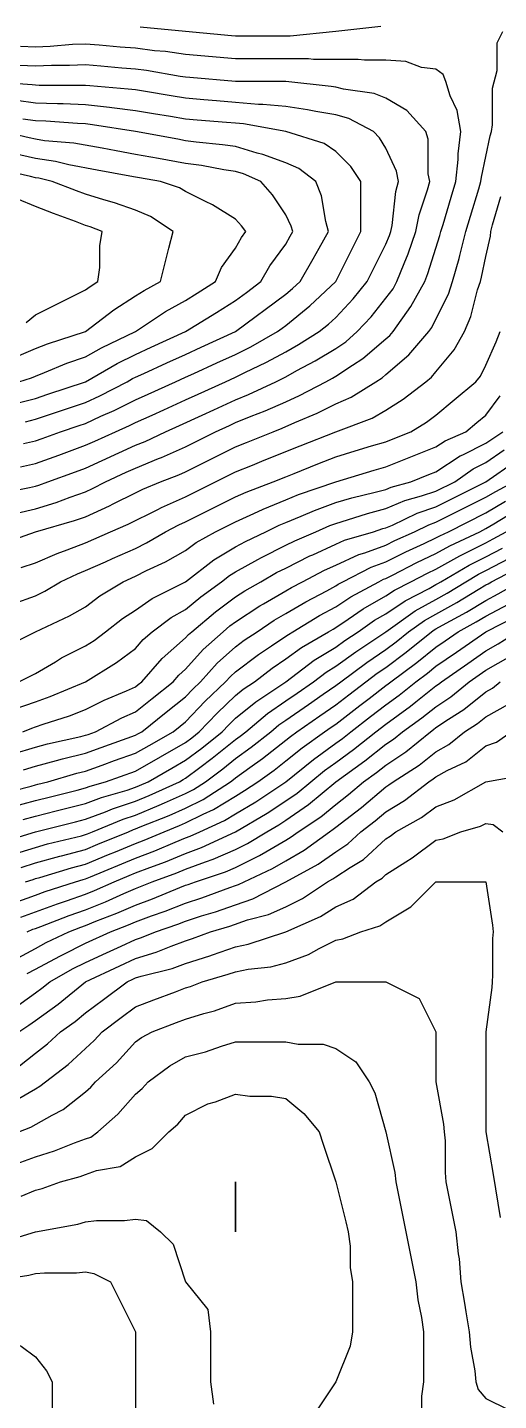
# Model space of a CAD drawing. Header units: inches. Extents: x 794995 to 811195, y 2485918 to 2508058.
# Drawn here: x 807440 to 807723, y 2499137 to 2499961 of the extents above; entities that cross this region are included whole.
import ezdxf

# ---------------------------------------------------------------- set-up
doc = ezdxf.new("R2010")
doc.units = ezdxf.units.IN
doc.header["$MEASUREMENT"] = 0
doc.layers.add('contour', color=7, linetype='Continuous')

msp = doc.modelspace()

# ---------------------------------------------------------------- linework, layer by layer
at = {"layer": 'contour'}
for points in [[(807422.98, 2499650.54), (807445.16, 2499658.36), (807468.49, 2499665.03), (807475.16, 2499667.36), (807489.64, 2499673.88), (807491.83, 2499675.03), (807505.16, 2499681.69), (807509.6, 2499683.92), (807520.16, 2499688.36), (807531.02, 2499692.5), (807535.16, 2499694.36), (807547.16, 2499700.36), (807551.16, 2499702.36), (807565.16, 2499709.36), (807571.59, 2499711.93), (807587.66, 2499718.36), (807593.09, 2499720.43), (807600.61, 2499723.82), (807614.05, 2499729.47), (807625.16, 2499735.03), (807634.39, 2499739.13), (807649.16, 2499748.36), (807652.85, 2499750.67), (807655.16, 2499752.65), (807669.01, 2499764.51), (807680.87, 2499778.36), (807682.66, 2499780.86), (807685.16, 2499785.86), (807692.66, 2499800.86), (807695.16, 2499808.36), (807699.01, 2499822.21), (807699.56, 2499823.96), (807703.16, 2499838.36), (807705.93, 2499847.59), (807710.87, 2499864.08), (807712.16, 2499868.36), (807712.43, 2499871.09), (807715.16, 2499883.36), (807717.66, 2499895.86), (807718.49, 2499898.36), (807719.16, 2499902.36), (807719.16, 2499924.36), (807721.83, 2499935.03), (807721.83, 2499951.69), (807725.16, 2499958.36)], [(807652.16, 2499961.36), (807625.16, 2499958.36), (807597.89, 2499955.63), (807595.16, 2499955.63), (807565.16, 2499955.63), (807562.66, 2499955.86), (807535.16, 2499958.36), (807507.89, 2499961.09)], [(807434.05, 2499669.47), (807445.16, 2499672), (807457.57, 2499675.95), (807465.93, 2499679.13), (807475.16, 2499682.36), (807479.3, 2499684.22), (807487.16, 2499688.36), (807499.53, 2499693.99), (807505.16, 2499696.54), (807519.01, 2499702.21), (807520.68, 2499702.84), (807535.16, 2499709.36), (807541.16, 2499712.36), (807553.16, 2499718.36), (807561.41, 2499722.11), (807565.16, 2499723.82), (807574.39, 2499727.59), (807582.74, 2499730.77), (807595.16, 2499736.36), (807603.44, 2499740.09), (807619.16, 2499748.36), (807623.09, 2499750.43), (807625.16, 2499751.69), (807635.16, 2499758.36), (807641.31, 2499762.21), (807655.16, 2499774.08), (807657.47, 2499776.05), (807659.45, 2499778.36), (807670.16, 2499793.36), (807678.49, 2499808.36), (807680.36, 2499813.16), (807685.16, 2499828.36), (807687.56, 2499835.96), (807688.16, 2499838.36), (807689.45, 2499842.65), (807694.39, 2499859.13), (807697.16, 2499868.36), (807698.49, 2499881.7), (807698.49, 2499885.03), (807700.16, 2499898.36), (807697.79, 2499910.99), (807693.73, 2499919.79), (807691.16, 2499928.36), (807689.45, 2499932.65), (807685.16, 2499935.86), (807676.59, 2499936.93), (807667.16, 2499940.36), (807655.16, 2499941.22), (807642.3, 2499941.22), (807638.49, 2499941.7), (807611.83, 2499941.7), (807608.79, 2499942), (807565.16, 2499942), (807535.16, 2499944.72), (807523.16, 2499946.36), (807516.59, 2499946.93), (807505.16, 2499948.36), (807495.93, 2499949.13), (807483.34, 2499950.18), (807475.16, 2499950.86), (807467.33, 2499950.54), (807454.05, 2499949.47), (807445.16, 2499949.13), (807436.27, 2499949.47)], [(807422.36, 2499681.16), (807441.63, 2499684.83), (807445.16, 2499685.63), (807447.23, 2499686.29), (807452.66, 2499688.36), (807469.16, 2499694.36), (807475.16, 2499696.54), (807505.16, 2499710.18), (807510.97, 2499712.56), (807523.16, 2499718.36), (807531.41, 2499722.11), (807545.16, 2499728.36), (807552.03, 2499731.49), (807565.16, 2499737.45), (807572.9, 2499740.62), (807589.16, 2499748.36), (807593.22, 2499750.3), (807595.16, 2499751.36), (807601.83, 2499755.03), (807612.74, 2499760.77), (807625.16, 2499768.36), (807631.16, 2499772.36), (807638.02, 2499778.36), (807646.27, 2499787.25), (807655.16, 2499798.36), (807659.45, 2499804.08), (807661.83, 2499808.36), (807666.07, 2499819.27), (807668.49, 2499825.03), (807673.16, 2499838.36), (807675.16, 2499848.36), (807680.16, 2499863.36), (807681.41, 2499868.36), (807680.54, 2499872.98), (807680.54, 2499893.75), (807679.16, 2499898.36), (807667.79, 2499910.99), (807655.16, 2499918.36), (807648.1, 2499921.3), (807629.77, 2499923.75), (807625.16, 2499925.03), (807622.3, 2499925.5), (807595.16, 2499928.36), (807565.16, 2499928.36), (807537.66, 2499930.86), (807535.16, 2499931.09), (807532, 2499931.52), (807511.83, 2499935.03), (807505.16, 2499935.86), (807496.98, 2499936.54), (807484.39, 2499937.59), (807475.16, 2499938.36), (807465.56, 2499937.96), (807454.76, 2499937.96), (807445.16, 2499937.59), (807435.56, 2499937.96)], [(807436.27, 2499697.25), (807445.16, 2499699.27), (807459.16, 2499704.36), (807462.3, 2499705.5), (807475.16, 2499710.18), (807480.78, 2499712.74), (807493.16, 2499718.36), (807501.52, 2499722), (807505.16, 2499723.82), (807515.16, 2499728.36), (807522.03, 2499731.49), (807535.16, 2499737.45), (807542.66, 2499740.86), (807559.16, 2499748.36), (807565.16, 2499751.09), (807570.61, 2499753.82), (807583.55, 2499759.97), (807595.16, 2499766.36), (807602.9, 2499770.62), (807615.16, 2499778.36), (807620.71, 2499782.81), (807625.16, 2499786.93), (807635.5, 2499798.02), (807643.91, 2499808.36), (807655.16, 2499830.86), (807657.38, 2499836.14), (807658.16, 2499838.36), (807658.91, 2499842.11), (807661.16, 2499862.36), (807662.66, 2499868.36), (807661.47, 2499874.68), (807655.16, 2499888.36), (807651.41, 2499894.61), (807647.66, 2499898.36), (807632.98, 2499906.19), (807625.16, 2499908.36), (807613.16, 2499910.36), (807608.2, 2499911.4), (807595.16, 2499913.36), (807581.52, 2499914.72), (807578.79, 2499914.72), (807565.16, 2499915.86), (807553.62, 2499916.82), (807546.07, 2499917.45), (807535.16, 2499918.36), (807526.59, 2499919.79), (807511.16, 2499922.36), (807505.16, 2499923.36), (807500.71, 2499923.92), (807477.77, 2499925.75), (807475.16, 2499926.05), (807472.94, 2499926.14), (807447.38, 2499926.14), (807445.16, 2499926.22), (807443.28, 2499926.49), (807415.16, 2499928.36)], [(807438.1, 2499711.3), (807445.16, 2499712.91), (807449.16, 2499714.36), (807460.16, 2499718.36), (807471.41, 2499722.11), (807475.16, 2499723.36), (807484.39, 2499727.59), (807492.43, 2499731.09), (807505.16, 2499737.45), (807512.66, 2499740.86), (807529.16, 2499748.36), (807535.16, 2499751.09), (807540.16, 2499753.36), (807553.91, 2499759.61), (807565.16, 2499764.72), (807574.25, 2499769.27), (807590.16, 2499778.36), (807593.02, 2499780.5), (807595.16, 2499782.11), (807609.64, 2499793.88), (807625.16, 2499808.36), (807635.16, 2499828.36), (807640.16, 2499838.36), (807640.16, 2499868.36), (807634.16, 2499877.36), (807625.16, 2499886.36), (807618.1, 2499891.3), (807595.16, 2499898.36), (807569.77, 2499902.98), (807565.16, 2499903.36), (807559.7, 2499903.82), (807542.08, 2499905.28), (807535.16, 2499905.86), (807526.16, 2499907.36), (807515.87, 2499909.08), (807505.16, 2499910.86), (807490.87, 2499912.65), (807489.64, 2499912.84), (807475.16, 2499914.51), (807461.83, 2499915.03), (807458.49, 2499915.03), (807445.16, 2499915.5), (807433.91, 2499917.11)], [(807439.16, 2499724.36), (807445.16, 2499725.86), (807462.03, 2499731.49), (807475.16, 2499735.86), (807483.73, 2499739.79), (807500.16, 2499748.36), (807503.34, 2499750.18), (807505.16, 2499751.09), (807510.16, 2499753.36), (807523.91, 2499759.61), (807535.16, 2499764.72), (807544.53, 2499768.99), (807565.16, 2499778.36), (807595.16, 2499800.86), (807599.3, 2499804.22), (807603.73, 2499808.36), (807611.52, 2499822), (807615.16, 2499828.36), (807620.87, 2499838.36), (807619.16, 2499844.36), (807616.59, 2499859.79), (807613.16, 2499868.36), (807602.98, 2499876.19), (807595.16, 2499879.61), (807581.52, 2499884.72), (807578.02, 2499885.5), (807565.16, 2499889.36), (807557.33, 2499890.54), (807541.47, 2499892.05), (807535.16, 2499892.91), (807530.54, 2499893.75), (807505.16, 2499898.36), (807479.3, 2499902.5), (807475.16, 2499902.98), (807470.36, 2499903.16), (807451.37, 2499904.57), (807445.16, 2499904.79), (807437.66, 2499905.86)], [(807415.16, 2499730.86), (807445.16, 2499738.36), (807452.66, 2499740.86), (807475.16, 2499748.36), (807494.25, 2499759.27), (807505.16, 2499764.72), (807514.53, 2499768.99), (807535.16, 2499778.36), (807553.62, 2499789.9), (807565.16, 2499797.11), (807571.59, 2499801.93), (807580.16, 2499808.36), (807585.69, 2499817.84), (807595.16, 2499830.86), (807597.89, 2499835.63), (807599.45, 2499838.36), (807598.49, 2499841.69), (807595.16, 2499848.36), (807587.16, 2499860.36), (807580.16, 2499868.36), (807569.77, 2499872.98), (807565.16, 2499874.36), (807558.1, 2499875.42), (807544.76, 2499877.96), (807535.16, 2499879.27), (807519.01, 2499882.21), (807505.16, 2499884.72), (807493.62, 2499886.82), (807485.16, 2499888.36), (807468.24, 2499891.44), (807450.61, 2499892.91), (807445.16, 2499893.75), (807441.41, 2499894.61), (807425.16, 2499898.36)], [(807435.16, 2499748.36), (807442.85, 2499750.67), (807445.16, 2499751.69), (807450.61, 2499753.82), (807464.05, 2499759.47), (807475.16, 2499763.36), (807484.84, 2499768.68), (807505.16, 2499778.36), (807523.16, 2499790.36), (807535.16, 2499797.11), (807542.08, 2499801.44), (807553.16, 2499808.36), (807556.59, 2499816.93), (807565.16, 2499828.36), (807568.69, 2499834.83), (807571.16, 2499838.36), (807568.69, 2499841.89), (807565.16, 2499845.86), (807551.31, 2499854.51), (807547.16, 2499856.36), (807535.16, 2499862.36), (807531.41, 2499864.61), (807520.16, 2499868.36), (807507.47, 2499870.67), (807505.16, 2499871.09), (807501.83, 2499871.69), (807482.08, 2499875.28), (807465.16, 2499878.36), (807457.16, 2499880.36), (807445.16, 2499882.21), (807432.03, 2499885.24)], [(807431.31, 2499762.21), (807445.16, 2499768.36), (807452.36, 2499771.16), (807475.16, 2499778.36), (807492.12, 2499791.4), (807505.16, 2499799.79), (807510.38, 2499803.14), (807520.16, 2499808.36), (807523.16, 2499820.36), (807525.16, 2499828.36), (807527.66, 2499838.36), (807514.16, 2499847.36), (807505.16, 2499851.22), (807492.53, 2499855.73), (807486.07, 2499857.45), (807475.16, 2499860.86), (807469.7, 2499862.91), (807455.16, 2499868.36), (807447.16, 2499870.36), (807445.16, 2499870.67), (807442.16, 2499871.36), (807422.66, 2499875.86)], [(807436.59, 2499636.93), (807445.16, 2499639.61), (807458.2, 2499645.32), (807464.25, 2499647.45), (807475.16, 2499651.69), (807490.16, 2499658.36), (807500.71, 2499662.81), (807518.49, 2499671.7), (807520.68, 2499672.84), (807535.16, 2499679.36), (807541.16, 2499682.36), (807553.16, 2499688.36), (807565.16, 2499694.36), (807575.16, 2499698.36), (807582.3, 2499701.22), (807603.73, 2499709.79), (807625.16, 2499718.36), (807646.98, 2499726.54), (807655.16, 2499731.22), (807665.59, 2499737.93), (807679.16, 2499748.36), (807682.43, 2499751.09), (807685.16, 2499754.36), (807696.07, 2499767.45), (807702.3, 2499778.36), (807706.16, 2499787.36), (807710.16, 2499803.36), (807711.83, 2499808.36), (807712.55, 2499810.97), (807715.16, 2499823.36), (807717.89, 2499835.63), (807718.16, 2499838.36), (807719.16, 2499842.36), (807724.05, 2499859.47)], [(807439.7, 2499783.82), (807445.16, 2499788.36), (807458.49, 2499795.03), (807465.16, 2499798.36), (807475.16, 2499803.36), (807478.02, 2499805.5), (807482.66, 2499808.36), (807483.73, 2499816.93), (807483.73, 2499829.79), (807485.16, 2499838.36), (807478.02, 2499841.22), (807475.16, 2499842.11), (807469.16, 2499844.36), (807456.07, 2499849.27), (807445.16, 2499853.36), (807434.72, 2499857.93)], [(807431.83, 2499615.03), (807445.16, 2499619.79), (807450.87, 2499622.65), (807460.16, 2499628.36), (807470.36, 2499633.16), (807475.16, 2499635.03), (807487.16, 2499640.36), (807491.31, 2499642.21), (807505.16, 2499648.36), (807511.83, 2499651.69), (807523.16, 2499658.36), (807531.02, 2499662.5), (807535.16, 2499664.36), (807547.16, 2499670.36), (807551.16, 2499672.36), (807565.16, 2499679.36), (807571.37, 2499682.15), (807587.66, 2499688.36), (807595.16, 2499691.36), (807600.16, 2499693.36), (807614.45, 2499699.08), (807625.16, 2499703.36), (807636.7, 2499706.82), (807646.59, 2499709.79), (807655.16, 2499712.36), (807659.45, 2499714.08), (807670.16, 2499718.36), (807679.44, 2499724.08), (807685.16, 2499728.36), (807696.07, 2499737.45), (807709.16, 2499748.36), (807711.83, 2499751.69), (807715.16, 2499758.36), (807721.16, 2499772.36), (807723.73, 2499778.36)], [(807415.16, 2499583.36), (807445.16, 2499598.36), (807465.69, 2499607.84), (807475.16, 2499613.36), (807483.73, 2499619.79), (807497.66, 2499628.36), (807505.16, 2499631.69), (807511.83, 2499635.03), (807523.16, 2499640.36), (807535.16, 2499647.11), (807541.59, 2499651.93), (807553.16, 2499658.36), (807565.16, 2499664.36), (807576.07, 2499669.27), (807581.61, 2499671.91), (807595.16, 2499677.45), (807602.9, 2499680.62), (807625.16, 2499688.36), (807648.24, 2499695.28), (807655.16, 2499697.36), (807685.16, 2499709.36), (807690.61, 2499712.91), (807703.16, 2499718.36), (807709.7, 2499723.82), (807715.16, 2499728.36), (807723.73, 2499739.79)], [(807435.16, 2499568.36), (807445.16, 2499573.36), (807457.16, 2499580.36), (807460.87, 2499582.65), (807475.16, 2499589.79), (807480.38, 2499593.14), (807487.16, 2499598.36), (807497.33, 2499606.19), (807505.16, 2499611.22), (807515.16, 2499618.36), (807535.16, 2499628.36), (807552.03, 2499641.49), (807565.16, 2499649.36), (807570.97, 2499652.56), (807583.16, 2499658.36), (807591.29, 2499662.23), (807595.16, 2499663.82), (807604.39, 2499667.59), (807612.43, 2499671.09), (807625.16, 2499675.86), (807634.84, 2499678.68), (807648.84, 2499682.05), (807655.16, 2499683.75), (807658.4, 2499685.12), (807670.16, 2499688.36), (807680.87, 2499692.65), (807685.16, 2499694.36), (807699.7, 2499703.82), (807701.31, 2499704.51), (807715.16, 2499711.44), (807719.25, 2499714.27), (807725.16, 2499718.36)], [(807431.83, 2499551.7), (807445.16, 2499556.36), (807454.05, 2499559.47), (807475.16, 2499568.36), (807493.73, 2499579.79), (807505.16, 2499588.36), (807509.77, 2499593.75), (807515.16, 2499598.36), (807526.59, 2499606.93), (807535.16, 2499611.7), (807544.25, 2499619.27), (807556.59, 2499628.36), (807561.41, 2499632.11), (807565.16, 2499634.36), (807578.49, 2499641.7), (807580.61, 2499642.91), (807595.16, 2499650.18), (807600.61, 2499652.91), (807613.16, 2499658.36), (807621.52, 2499662), (807625.16, 2499663.36), (807632.22, 2499665.42), (807644.25, 2499669.27), (807655.16, 2499672.21), (807666.51, 2499677.01), (807676.59, 2499679.79), (807685.16, 2499682.74), (807696.41, 2499688.36), (807707.47, 2499696.05), (807715.16, 2499699.9), (807726.07, 2499707.45)], [(807437.66, 2499538.36), (807442.94, 2499540.58), (807445.16, 2499541.36), (807449.77, 2499542.98), (807465.56, 2499547.96), (807475.16, 2499551.7), (807486.27, 2499557.25), (807499.7, 2499562.91), (807505.16, 2499565.36), (807506.83, 2499566.7), (807508.91, 2499568.36), (807521.16, 2499582.36), (807535.16, 2499594.61), (807536.92, 2499596.6), (807538.91, 2499598.36), (807553.16, 2499610.36), (807565.16, 2499619.36), (807570.61, 2499622.91), (807580.16, 2499628.36), (807589.7, 2499633.82), (807595.16, 2499636.54), (807609.7, 2499643.82), (807611.31, 2499644.51), (807625.16, 2499650.86), (807630.3, 2499653.22), (807647.66, 2499658.36), (807653.34, 2499660.18), (807655.16, 2499660.67), (807659.16, 2499662.36), (807674, 2499669.52), (807685.16, 2499673.36), (807715.16, 2499688.36), (807732.89, 2499700.63)], [(807431.83, 2499525.03), (807445.16, 2499529.13), (807452.43, 2499531.09), (807472.3, 2499535.5), (807475.16, 2499536.22), (807476.74, 2499536.78), (807481.16, 2499538.36), (807496.88, 2499546.64), (807505.16, 2499550.36), (807515.16, 2499558.36), (807527.66, 2499568.36), (807531.16, 2499572.36), (807535.16, 2499575.86), (807545.75, 2499587.77), (807557.66, 2499598.36), (807561.73, 2499601.79), (807565.16, 2499604.36), (807579.7, 2499613.82), (807581.83, 2499615.03), (807595.16, 2499622.91), (807598.59, 2499624.93), (807605.16, 2499628.36), (807618.3, 2499635.22), (807625.16, 2499638.36), (807638.87, 2499644.65), (807642.53, 2499645.73), (807655.16, 2499650.36), (807660.49, 2499653.03), (807672.3, 2499658.36), (807680.97, 2499662.55), (807685.16, 2499663.99), (807715.16, 2499678.99), (807721.04, 2499682.48), (807731.83, 2499688.36)], [(807422.85, 2499500.67), (807442.55, 2499505.75), (807445.16, 2499506.49), (807446.66, 2499506.86), (807452.66, 2499508.36), (807470.02, 2499513.5), (807475.16, 2499514.79), (807485.16, 2499518.36), (807492.53, 2499520.99), (807505.16, 2499525.5), (807513.34, 2499530.18), (807527.66, 2499538.36), (807531.83, 2499541.69), (807535.16, 2499544.36), (807546.87, 2499556.65), (807559.16, 2499568.36), (807562, 2499571.52), (807565.16, 2499574.36), (807578.87, 2499584.65), (807586.59, 2499589.79), (807595.16, 2499595.63), (807596.74, 2499596.78), (807599.45, 2499598.36), (807615.43, 2499608.09), (807625.16, 2499613.36), (807634.16, 2499619.36), (807650.87, 2499628.36), (807653.7, 2499629.82), (807655.16, 2499630.36), (807659.16, 2499632.36), (807673.67, 2499639.85), (807685.16, 2499645.24), (807693.56, 2499649.96), (807711.41, 2499658.36), (807715.16, 2499660.24), (807719.77, 2499662.98), (807732.71, 2499670.81)], [(807438.1, 2499515.42), (807445.16, 2499517.59), (807457.79, 2499520.99), (807461.44, 2499522.08), (807475.16, 2499525.5), (807484.63, 2499528.89), (807505.16, 2499536.22), (807506.52, 2499537), (807508.91, 2499538.36), (807523.49, 2499550.03), (807535.16, 2499559.36), (807539.55, 2499563.97), (807544.16, 2499568.36), (807554.11, 2499579.41), (807565.16, 2499589.36), (807570.3, 2499593.22), (807578.02, 2499598.36), (807588.3, 2499605.22), (807595.16, 2499609.27), (807607.16, 2499616.36), (807619.7, 2499622.91), (807625.16, 2499625.86), (807626.66, 2499626.86), (807629.45, 2499628.36), (807646.38, 2499637.14), (807655.16, 2499640.36), (807667.16, 2499646.36), (807678.1, 2499651.3), (807685.16, 2499654.61), (807687.56, 2499655.96), (807692.66, 2499658.36), (807715.16, 2499669.61), (807726.92, 2499676.6)], [(807430.53, 2499493), (807445.16, 2499497.11), (807454.16, 2499499.36), (807470.16, 2499503.36), (807475.16, 2499504.61), (807477.89, 2499505.63), (807487.16, 2499508.36), (807505.16, 2499514.79), (807535.16, 2499531.93), (807538.83, 2499534.69), (807543.34, 2499538.36), (807554, 2499549.52), (807565.16, 2499560.18), (807569.66, 2499563.86), (807576.41, 2499568.36), (807587.05, 2499576.47), (807595.16, 2499582), (807604.63, 2499588.89), (807620.87, 2499598.36), (807623.54, 2499599.98), (807625.16, 2499600.86), (807632.66, 2499605.86), (807641.52, 2499612), (807655.16, 2499619.79), (807660.27, 2499623.25), (807670.16, 2499628.36), (807680.05, 2499633.47), (807685.16, 2499635.86), (807699.56, 2499643.96), (807701.83, 2499645.03), (807715.16, 2499651.69), (807719.52, 2499654), (807727.16, 2499658.36)], [(807437.84, 2499485.68), (807445.16, 2499487.74), (807457.66, 2499490.86), (807461.66, 2499491.86), (807475.16, 2499495.24), (807484.7, 2499498.82), (807500.16, 2499503.36), (807505.16, 2499505.03), (807507.51, 2499506.01), (807512.66, 2499508.36), (807526.98, 2499516.54), (807535.16, 2499521.22), (807544.96, 2499528.57), (807556.98, 2499538.36), (807560.97, 2499542.55), (807565.16, 2499546.54), (807577.16, 2499556.36), (807595.16, 2499568.36), (807612.3, 2499581.22), (807625.16, 2499589.13), (807630.49, 2499593.03), (807638.49, 2499598.36), (807648.34, 2499605.18), (807655.16, 2499609.08), (807666.65, 2499616.87), (807681.16, 2499624.36), (807685.16, 2499626.6), (807686.29, 2499627.23), (807688.16, 2499628.36), (807705.16, 2499638.36), (807715.16, 2499643.36), (807724.98, 2499648.54)], [(807422.3, 2499471.22), (807445.16, 2499478.36), (807469.16, 2499484.36), (807475.16, 2499485.86), (807487.16, 2499490.36), (807491.41, 2499492.11), (807505.16, 2499496.69), (807513.39, 2499500.13), (807531.41, 2499508.36), (807533.79, 2499509.72), (807535.16, 2499510.5), (807543.73, 2499516.93), (807551.12, 2499522.4), (807565.16, 2499533.75), (807567.82, 2499535.69), (807571.16, 2499538.36), (807584.25, 2499549.27), (807595.16, 2499556.82), (807601.98, 2499561.54), (807611.83, 2499568.36), (807619.44, 2499574.08), (807625.16, 2499577.59), (807637.16, 2499586.36), (807655.16, 2499598.36), (807672.71, 2499610.81), (807685.16, 2499617.77), (807691.95, 2499621.57), (807703.16, 2499628.36), (807710.71, 2499632.81), (807715.16, 2499635.03), (807729.28, 2499642.48)], [(807431.52, 2499464.72), (807445.16, 2499468.99), (807452.48, 2499471.04), (807472.76, 2499475.96), (807475.16, 2499476.6), (807476.41, 2499477.11), (807479.45, 2499478.36), (807497.66, 2499485.86), (807505.16, 2499488.36), (807519.28, 2499494.24), (807522.53, 2499495.73), (807535.16, 2499501.3), (807539.86, 2499503.66), (807547.16, 2499508.36), (807557.5, 2499516.02), (807565.16, 2499522.21), (807574.49, 2499529.03), (807586.16, 2499538.36), (807591.07, 2499542.45), (807595.16, 2499545.28), (807608.79, 2499554.72), (807617.66, 2499560.86), (807625.16, 2499566.05), (807628.16, 2499568.36), (807643.67, 2499579.85), (807655.16, 2499587.65), (807661.28, 2499592.24), (807668.79, 2499598.36), (807678.37, 2499605.15), (807685.16, 2499608.95), (807697.61, 2499615.91), (807710.54, 2499623.75), (807715.16, 2499626.49), (807716.38, 2499627.14), (807718.49, 2499628.36), (807736.1, 2499637.42)], [(807436.59, 2499456.93), (807445.16, 2499459.61), (807459.79, 2499463.73), (807460.76, 2499463.96), (807475.16, 2499467.77), (807482.66, 2499470.86), (807500.87, 2499478.36), (807503.91, 2499479.61), (807505.16, 2499480.03), (807508.02, 2499481.22), (807525.36, 2499488.16), (807535.16, 2499492.48), (807545.75, 2499497.77), (807562.16, 2499508.36), (807563.88, 2499509.64), (807565.16, 2499510.67), (807573.73, 2499516.93), (807581.21, 2499522.31), (807595.16, 2499533.36), (807597.95, 2499535.57), (807601.83, 2499538.36), (807615.61, 2499547.91), (807625.16, 2499554.51), (807632.98, 2499560.54), (807643.16, 2499568.36), (807650.05, 2499573.47), (807655.16, 2499576.93), (807667.4, 2499586.12), (807682.43, 2499598.36), (807684.03, 2499599.49), (807685.16, 2499600.13), (807689.16, 2499602.36), (807703.39, 2499610.13), (807715.16, 2499617.11), (807722.51, 2499621.01), (807735.16, 2499628.36)], [(807439.16, 2499448.36), (807443.73, 2499449.79), (807445.16, 2499450.24), (807447.77, 2499450.97), (807466.79, 2499456.73), (807475.16, 2499458.95), (807488.91, 2499464.61), (807493.16, 2499466.36), (807505.16, 2499471.3), (807510.27, 2499473.25), (807522.3, 2499478.36), (807531.49, 2499482.03), (807535.16, 2499483.66), (807545.75, 2499488.95), (807551.83, 2499491.7), (807565.16, 2499499.79), (807570.49, 2499503.03), (807578.49, 2499508.36), (807588.18, 2499515.34), (807595.16, 2499520.86), (807604.93, 2499528.59), (807618.49, 2499538.36), (807622.43, 2499541.09), (807625.16, 2499542.98), (807639.51, 2499554.01), (807645.16, 2499558.36), (807655.16, 2499566.05), (807656.49, 2499567.03), (807658.16, 2499568.36), (807673.67, 2499579.85), (807685.16, 2499589.13), (807690.61, 2499592.91), (807698.49, 2499598.36), (807709.28, 2499604.24), (807715.16, 2499607.74), (807728.63, 2499614.89)], [(807432.53, 2499435.73), (807445.16, 2499440.36), (807451.01, 2499442.51), (807469.16, 2499448.36), (807473.76, 2499449.76), (807475.16, 2499450.13), (807478.16, 2499451.36), (807505.16, 2499462.48), (807516.65, 2499466.87), (807528.84, 2499472.05), (807535.16, 2499474.61), (807537.89, 2499475.63), (807543.73, 2499478.36), (807558.49, 2499485.03), (807565.16, 2499489.08), (807577.16, 2499496.36), (807595.16, 2499508.36), (807611.83, 2499521.7), (807625.16, 2499531.44), (807629.16, 2499534.36), (807634.16, 2499538.36), (807646.03, 2499547.49), (807655.16, 2499554.51), (807663.16, 2499560.36), (807673.16, 2499568.36), (807680.05, 2499573.47), (807685.16, 2499577.59), (807697.43, 2499586.09), (807715.16, 2499598.36), (807734.95, 2499608.57)], [(807436.38, 2499427.14), (807445.16, 2499430.36), (807458.33, 2499435.19), (807463.73, 2499436.93), (807475.16, 2499440.86), (807480.49, 2499443.03), (807492.3, 2499448.36), (807501.41, 2499452.11), (807505.16, 2499453.66), (807513.73, 2499456.93), (807523.16, 2499460.36), (807535.16, 2499465.24), (807544.7, 2499468.82), (807565.16, 2499478.36), (807584, 2499489.52), (807595.16, 2499496.82), (807601.98, 2499501.54), (807610.16, 2499508.36), (807618.49, 2499515.03), (807625.16, 2499519.9), (807635.82, 2499527.69), (807649.16, 2499538.36), (807655.16, 2499542.98), (807669.83, 2499553.69), (807673.16, 2499556.36), (807685.16, 2499565.86), (807686.66, 2499566.86), (807688.49, 2499568.36), (807704.25, 2499579.27), (807715.16, 2499586.82), (807722.48, 2499591.04), (807733.91, 2499598.36)], [(807440.16, 2499418.36), (807443.7, 2499419.82), (807445.16, 2499420.36), (807448.32, 2499421.52), (807465.39, 2499428.13), (807475.16, 2499431.49), (807487.16, 2499436.36), (807498.1, 2499441.3), (807505.16, 2499444.36), (807508.08, 2499445.43), (807515.16, 2499448.36), (807529.83, 2499453.69), (807535.16, 2499455.86), (807547.16, 2499460.36), (807551.66, 2499461.86), (807565.16, 2499467.65), (807572.3, 2499471.22), (807583.91, 2499478.36), (807590.97, 2499482.55), (807595.16, 2499485.28), (807608.79, 2499494.72), (807625.16, 2499508.36), (807642.6, 2499520.92), (807655.16, 2499530.86), (807659.66, 2499533.86), (807665.16, 2499538.36), (807676.79, 2499546.73), (807685.16, 2499553.36), (807694.16, 2499559.36), (807705.16, 2499568.36), (807711.07, 2499572.45), (807715.16, 2499575.28), (807729.79, 2499583.73)], [(807432.19, 2499401.33), (807445.16, 2499408.36), (807451.64, 2499411.87), (807465.16, 2499418.36), (807472.37, 2499421.15), (807475.16, 2499422.11), (807481.47, 2499424.68), (807494, 2499429.52), (807505.16, 2499434.36), (807515.4, 2499438.12), (807531.63, 2499444.83), (807535.16, 2499446.22), (807536.78, 2499446.74), (807541.16, 2499448.36), (807559.16, 2499454.36), (807565.16, 2499456.93), (807579.44, 2499464.08), (807583.16, 2499466.36), (807595.16, 2499473.36), (807598.32, 2499475.2), (807602.66, 2499478.36), (807616.16, 2499487.36), (807625.16, 2499494.72), (807632.85, 2499500.67), (807641.83, 2499508.36), (807649.58, 2499513.94), (807655.16, 2499518.36), (807667.16, 2499526.36), (807681.83, 2499538.36), (807683.76, 2499539.76), (807685.16, 2499540.86), (807692.66, 2499545.86), (807701.83, 2499551.7), (807715.16, 2499562.36), (807719.03, 2499564.49), (807723.73, 2499568.36)], [(807440.29, 2499393.23), (807445.16, 2499395.86), (807459.75, 2499403.77), (807461.31, 2499404.51), (807475.16, 2499411.44), (807490.16, 2499418.36), (807500.97, 2499422.55), (807505.16, 2499424.36), (807514.63, 2499427.84), (807522.85, 2499430.67), (807535.16, 2499435.5), (807544.89, 2499438.63), (807561.63, 2499444.83), (807565.16, 2499446.05), (807566.87, 2499446.65), (807570.16, 2499448.36), (807587.26, 2499456.26), (807595.16, 2499460.86), (807606.21, 2499467.31), (807621.41, 2499478.36), (807623.66, 2499479.86), (807625.16, 2499481.09), (807637.16, 2499490.36), (807640.56, 2499492.96), (807655.16, 2499505.36), (807657.03, 2499506.49), (807659.45, 2499508.36), (807675.16, 2499518.36), (807685.16, 2499526.36), (807692.9, 2499530.62), (807702.3, 2499538.36), (807710.16, 2499543.36), (807715.16, 2499547.36), (807728.71, 2499554.81)], [(807431.61, 2499371.91), (807445.16, 2499381.69), (807449.03, 2499384.49), (807453.73, 2499388.36), (807467.47, 2499396.05), (807475.16, 2499399.9), (807487.79, 2499405.73), (807496.59, 2499409.79), (807505.16, 2499413.75), (807508.69, 2499414.83), (807517.16, 2499418.36), (807530.54, 2499422.98), (807535.16, 2499424.79), (807544.63, 2499427.84), (807553.16, 2499430.36), (807565.16, 2499434.51), (807575.44, 2499438.08), (807595.16, 2499448.36), (807614.57, 2499458.95), (807625.16, 2499466.36), (807632.43, 2499471.09), (807640.16, 2499478.36), (807648.67, 2499484.85), (807655.16, 2499490.36), (807666.41, 2499497.11), (807680.87, 2499508.36), (807683.49, 2499510.03), (807685.16, 2499511.36), (807691.83, 2499515.03), (807703.16, 2499520.36), (807715.16, 2499529.79), (807721.47, 2499532.05), (807730.16, 2499538.36)], [(807435.16, 2499358.36), (807441.29, 2499362.23), (807445.16, 2499365.03), (807458.71, 2499374.81), (807475.16, 2499388.36), (807495.69, 2499397.84), (807505.16, 2499402.21), (807517.51, 2499406.01), (807526.59, 2499409.79), (807535.16, 2499412.91), (807539.3, 2499414.22), (807550.16, 2499418.36), (807561.73, 2499421.79), (807572.22, 2499425.42), (807584.81, 2499428.71), (807595.16, 2499433.36), (807605.16, 2499438.36), (807620.16, 2499448.36), (807623.39, 2499450.13), (807625.16, 2499451.36), (807633.73, 2499456.93), (807641.83, 2499461.7), (807655.16, 2499474.08), (807657.77, 2499475.75), (807661.16, 2499478.36), (807676.59, 2499486.93), (807685.16, 2499493.36), (807696.07, 2499497.45), (807715.16, 2499508.36), (807740.54, 2499512.98)], [(807435.56, 2499337.96), (807445.16, 2499345.5), (807452.36, 2499351.16), (807460.16, 2499358.36), (807468.95, 2499364.57), (807475.16, 2499369.61), (807485.87, 2499377.65), (807500.16, 2499388.36), (807503.58, 2499389.94), (807505.16, 2499390.67), (807508.49, 2499391.69), (807527.16, 2499396.36), (807535.16, 2499399.27), (807549.64, 2499403.88), (807551.31, 2499404.51), (807565.16, 2499409.36), (807572.66, 2499410.86), (807595.16, 2499418.36), (807615.93, 2499427.59), (807625.16, 2499433.36), (807635.59, 2499437.93), (807649.16, 2499448.36), (807652.94, 2499450.58), (807655.16, 2499452.65), (807667.16, 2499460.36), (807670.87, 2499462.65), (807685.16, 2499473.36), (807689.45, 2499474.08), (807700.16, 2499478.36), (807711.83, 2499481.69), (807715.16, 2499483.36), (807719.45, 2499482.65), (807725.16, 2499478.36)], [(807435.16, 2499318.36), (807445.16, 2499324.08), (807447.89, 2499325.63), (807451.16, 2499328.36), (807464.72, 2499338.8), (807475.16, 2499348.36), (807480.38, 2499353.14), (807485.16, 2499358.36), (807496.59, 2499366.93), (807505.16, 2499373.36), (807516.07, 2499377.45), (807529.16, 2499382.36), (807535.16, 2499384.61), (807538.02, 2499385.5), (807545.16, 2499388.36), (807560.71, 2499392.81), (807565.16, 2499394.36), (807572.66, 2499395.86), (807586.16, 2499397.36), (807595.16, 2499399.61), (807608.79, 2499404.72), (807615.16, 2499408.36), (807625.16, 2499413.36), (807629.45, 2499414.08), (807640.16, 2499418.36), (807651.63, 2499421.89), (807655.16, 2499424.36), (807670.16, 2499433.36), (807685.16, 2499448.36), (807715.16, 2499448.36), (807719.16, 2499422.36), (807719.45, 2499418.36), (807719.16, 2499414.36), (807719.16, 2499392.36), (807718.91, 2499388.36), (807718.69, 2499384.83), (807715.16, 2499358.36), (807715.16, 2499298.36), (807719.45, 2499272.65), (807723.73, 2499246.93)], [(807435.16, 2499298.36), (807442.43, 2499301.09), (807455.16, 2499308.36), (807461.83, 2499311.7), (807475.16, 2499322.36), (807478.32, 2499325.2), (807481.16, 2499328.36), (807493.73, 2499339.79), (807505.16, 2499352.36), (807508.69, 2499354.83), (807515.16, 2499358.36), (807529.7, 2499363.82), (807535.16, 2499365.86), (807546.07, 2499369.27), (807552.53, 2499370.99), (807565.16, 2499375.5), (807577.16, 2499376.36), (807584.25, 2499377.45), (807595.16, 2499378.36), (807603.73, 2499379.79), (807625.16, 2499388.36), (807655.16, 2499388.36), (807675.16, 2499378.36), (807685.16, 2499358.36), (807685.16, 2499328.36), (807689.77, 2499302.98), (807690.16, 2499298.36), (807690.61, 2499292.91), (807690.61, 2499273.82), (807691.16, 2499268.36), (807695.16, 2499248.36), (807697.16, 2499238.36), (807698.49, 2499225.03), (807699.01, 2499222.21), (807700.16, 2499208.36), (807702.3, 2499195.5), (807703.16, 2499190.36), (807705.16, 2499178.36), (807705.93, 2499169.13), (807708.49, 2499155.03), (807709.16, 2499148.36), (807710.54, 2499143.75), (807715.16, 2499138.36), (807728.49, 2499131.7)], [(807434.25, 2499279.27), (807445.16, 2499283.36), (807456.59, 2499286.93), (807468.49, 2499291.69), (807475.16, 2499294.08), (807478.32, 2499295.2), (807482.66, 2499298.36), (807494.57, 2499308.95), (807505.16, 2499320.86), (807509.16, 2499324.36), (807512.66, 2499328.36), (807525.69, 2499337.84), (807535.16, 2499343.36), (807547.16, 2499346.36), (807556.59, 2499349.79), (807565.16, 2499352.36), (807595.16, 2499352.36), (807602.66, 2499350.86), (807617.66, 2499350.86), (807625.16, 2499348.36), (807637.16, 2499340.36), (807645.16, 2499328.36), (807648.49, 2499321.69), (807655.16, 2499298.36), (807660.61, 2499273.82), (807661.16, 2499268.36), (807665.16, 2499248.36), (807667.16, 2499238.36), (807673.16, 2499208.36), (807674.25, 2499197.45), (807676.59, 2499186.93), (807677.66, 2499178.36), (807677.66, 2499148.36), (807676.59, 2499139.79), (807676.59, 2499126.93)], [(807436.59, 2499259.79), (807445.16, 2499263.36), (807449.16, 2499264.36), (807460.16, 2499268.36), (807472, 2499271.52), (807475.16, 2499272.65), (807481.83, 2499275.03), (807495.93, 2499277.59), (807505.16, 2499283.36), (807515.16, 2499288.36), (807525.16, 2499298.36), (807530.54, 2499302.98), (807535.16, 2499308.36), (807548.49, 2499315.03), (807553.16, 2499316.36), (807565.16, 2499320.86), (807573.73, 2499319.79), (807586.59, 2499319.79), (807595.16, 2499318.36), (807606.07, 2499309.27), (807615.16, 2499298.36), (807617.66, 2499290.86), (807625.16, 2499268.36), (807631.16, 2499244.36), (807632.66, 2499238.36), (807633.73, 2499229.79), (807633.73, 2499216.93), (807635.16, 2499208.36), (807635.16, 2499178.36), (807633.73, 2499169.79), (807625.16, 2499148.36), (807613.16, 2499130.36)], [(807422.22, 2499231.3), (807445.16, 2499238.36), (807470.54, 2499242.98), (807475.16, 2499244.36), (807481.83, 2499245.03), (807498.49, 2499245.03), (807505.16, 2499245.86), (807511.83, 2499245.03), (807520.16, 2499238.36), (807527.66, 2499230.86), (807535.16, 2499208.36), (807548.49, 2499191.7), (807550.16, 2499178.36), (807550.16, 2499148.36), (807551.83, 2499135.03)], [(807415.16, 2499208.36), (807441.16, 2499212.36), (807445.16, 2499213.36), (807450.61, 2499213.82), (807469.7, 2499213.82), (807475.16, 2499214.36), (807480.16, 2499213.36), (807490.16, 2499208.36), (807495.16, 2499198.36), (807505.16, 2499178.36), (807505.16, 2499088.36)], [(807235.16, 2499128.36), (807245.16, 2499138.36), (807265.16, 2499148.36), (807288.49, 2499155.03), (807295.16, 2499156.93), (807306.07, 2499159.27), (807313.16, 2499160.36), (807325.16, 2499163.36), (807339.01, 2499164.51), (807341.83, 2499165.03), (807355.16, 2499166.36), (807366.07, 2499167.45), (807376.59, 2499169.79), (807385.16, 2499170.86), (807391.83, 2499171.69), (807415.16, 2499178.36), (807436.59, 2499169.79), (807445.16, 2499163.36), (807451.83, 2499155.03), (807455.16, 2499148.36), (807455.16, 2499088.36)]]:
    msp.add_lwpolyline(points, dxfattribs=at)
msp.add_lwpolyline([(807565.16, 2499238.36), (807565.16, 2499268.36)], close=True, dxfattribs=at)

doc.saveas('drawing.dxf')
